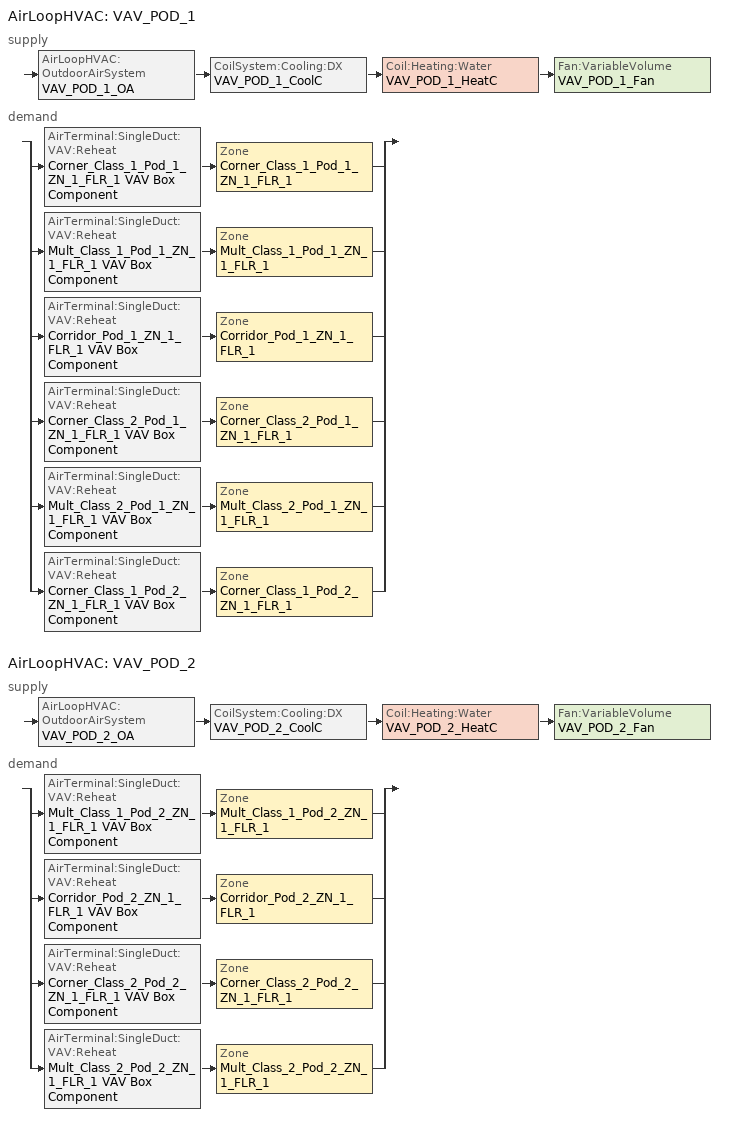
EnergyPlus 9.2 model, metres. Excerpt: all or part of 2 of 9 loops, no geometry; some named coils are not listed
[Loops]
AirLoopHVAC 'VAV_POD_1'
 supply: AirLoopHVAC:OutdoorAirSystem 'VAV_POD_1_OA' > CoilSystem:Cooling:DX 'VAV_POD_1_CoolC' > Coil:Heating:Water 'VAV_POD_1_HeatC' > Fan:VariableVolume 'VAV_POD_1_Fan'
 demand: split
  | AirTerminal:SingleDuct:VAV:Reheat 'Corner_Class_1_Pod_1_ZN_1_FLR_1 VAV Box Component' > Zone 'Corner_Class_1_Pod_1_ZN_1_FLR_1'
  | AirTerminal:SingleDuct:VAV:Reheat 'Mult_Class_1_Pod_1_ZN_1_FLR_1 VAV Box Component' > Zone 'Mult_Class_1_Pod_1_ZN_1_FLR_1'
  | AirTerminal:SingleDuct:VAV:Reheat 'Corridor_Pod_1_ZN_1_FLR_1 VAV Box Component' > Zone 'Corridor_Pod_1_ZN_1_FLR_1'
  | AirTerminal:SingleDuct:VAV:Reheat 'Corner_Class_2_Pod_1_ZN_1_FLR_1 VAV Box Component' > Zone 'Corner_Class_2_Pod_1_ZN_1_FLR_1'
  | AirTerminal:SingleDuct:VAV:Reheat 'Mult_Class_2_Pod_1_ZN_1_FLR_1 VAV Box Component' > Zone 'Mult_Class_2_Pod_1_ZN_1_FLR_1'
  | AirTerminal:SingleDuct:VAV:Reheat 'Corner_Class_1_Pod_2_ZN_1_FLR_1 VAV Box Component' > Zone 'Corner_Class_1_Pod_2_ZN_1_FLR_1'
AirLoopHVAC 'VAV_POD_2'
 supply: AirLoopHVAC:OutdoorAirSystem 'VAV_POD_2_OA' > CoilSystem:Cooling:DX 'VAV_POD_2_CoolC' > Coil:Heating:Water 'VAV_POD_2_HeatC' > Fan:VariableVolume 'VAV_POD_2_Fan'
 demand: split
  | AirTerminal:SingleDuct:VAV:Reheat 'Mult_Class_1_Pod_2_ZN_1_FLR_1 VAV Box Component' > Zone 'Mult_Class_1_Pod_2_ZN_1_FLR_1'
  | AirTerminal:SingleDuct:VAV:Reheat 'Corridor_Pod_2_ZN_1_FLR_1 VAV Box Component' > Zone 'Corridor_Pod_2_ZN_1_FLR_1'
  | AirTerminal:SingleDuct:VAV:Reheat 'Corner_Class_2_Pod_2_ZN_1_FLR_1 VAV Box Component' > Zone 'Corner_Class_2_Pod_2_ZN_1_FLR_1'
  | AirTerminal:SingleDuct:VAV:Reheat 'Mult_Class_2_Pod_2_ZN_1_FLR_1 VAV Box Component' > Zone 'Mult_Class_2_Pod_2_ZN_1_FLR_1'
[DesignSpecification:OutdoorAir]
Name | Outdoor Air Method | Outdoor Air Flow per Person | Outdoor Air Flow per Zone Floor Area
SZ DSOA Corner_Class_1_Pod_1_ZN_1_FLR_1; SZ DSOA Corner_Class_1_Pod_2_ZN_1_FLR_1; SZ DSOA Corner_Class_2_Pod_1_ZN_1_FLR_1; SZ DSOA Corner_Class_2_Pod_2_ZN_1_FLR_1; SZ DSOA Mult_Class_1_Pod_1_ZN_1_FLR_1; SZ DSOA Mult_Class_1_Pod_2_ZN_1_FLR_1; SZ DSOA Mult_Class_2_Pod_1_ZN_1_FLR_1; SZ DSOA Mult_Class_2_Pod_2_ZN_1_FLR_1 | Flow/Person | 0.008
SZ DSOA Corridor_Pod_1_ZN_1_FLR_1; SZ DSOA Corridor_Pod_2_ZN_1_FLR_1 | Flow/Area |  | 0.0005
[Sizing:Zone] Zone Cooling Design Supply Air Temperature Input Method=SupplyAirTemperature; Zone Cooling Design Supply Air Temperature=12.8; Zone Heating Design Supply Air Temperature Input Method=SupplyAirTemperature; Zone Heating Design Supply Air Temperature=50; Zone Cooling Design Supply Air Humidity Ratio=0.0085; Zone Heating Design Supply Air Humidity Ratio=0.008; Cooling Design Air Flow Method=DesignDay; Heating Design Air Flow Method=DesignDay
Name | Design Specification Outdoor Air Object
Corner_Class_1_Pod_1_ZN_1_FLR_1 | SZ DSOA Corner_Class_1_Pod_1_ZN_1_FLR_1
Corner_Class_1_Pod_2_ZN_1_FLR_1 | SZ DSOA Corner_Class_1_Pod_2_ZN_1_FLR_1
Corner_Class_2_Pod_1_ZN_1_FLR_1 | SZ DSOA Corner_Class_2_Pod_1_ZN_1_FLR_1
Corner_Class_2_Pod_2_ZN_1_FLR_1 | SZ DSOA Corner_Class_2_Pod_2_ZN_1_FLR_1
Corridor_Pod_1_ZN_1_FLR_1 | SZ DSOA Corridor_Pod_1_ZN_1_FLR_1
Corridor_Pod_2_ZN_1_FLR_1 | SZ DSOA Corridor_Pod_2_ZN_1_FLR_1
Mult_Class_1_Pod_1_ZN_1_FLR_1 | SZ DSOA Mult_Class_1_Pod_1_ZN_1_FLR_1
Mult_Class_1_Pod_2_ZN_1_FLR_1 | SZ DSOA Mult_Class_1_Pod_2_ZN_1_FLR_1
Mult_Class_2_Pod_1_ZN_1_FLR_1 | SZ DSOA Mult_Class_2_Pod_1_ZN_1_FLR_1
Mult_Class_2_Pod_2_ZN_1_FLR_1 | SZ DSOA Mult_Class_2_Pod_2_ZN_1_FLR_1
[Sizing:System] Type of Load to Size On=Sensible; Design Outdoor Air Flow Rate=AUTOSIZE; Central Heating Maximum System Air Flow Ratio=0.3; Preheat Design Temperature=7; Preheat Design Humidity Ratio=0.008; Precool Design Temperature=12.8; Precool Design Humidity Ratio=0.008; Central Cooling Design Supply Air Temperature=12.8; Central Heating Design Supply Air Temperature=16.7; Type of Zone Sum to Use=NonCoincident; 100 Outdoor Air in Cooling=No; 100 Outdoor Air in Heating=No; Central Cooling Design Supply Air Humidity Ratio=0.0085; Central Heating Design Supply Air Humidity Ratio=0.008; Cooling Supply Air Flow Rate Method=DesignDay; Heating Supply Air Flow Rate Method=DesignDay; System Outdoor Air Method=ZoneSum; Zone Maximum Outdoor Air Fraction=1; Cooling Design Capacity Method=CoolingDesignCapacity; Cooling Design Capacity=autosize; Heating Design Capacity Method=HeatingDesignCapacity; Heating Design Capacity=autosize; Central Cooling Capacity Control Method=OnOff
VAV_POD_1; VAV_POD_2
[ZoneControl:Thermostat] Control Type Schedule=Dual Zone Control Type Sched
Name | Zone or ZoneList | Control 1
Corner_Class_1_Pod_1_ZN_1_FLR_1 Thermostat | Corner_Class_1_Pod_1_ZN_1_FLR_1 | Corner_Class_1_Pod_1_ZN_1_FLR_1 DualSPSched
Corner_Class_1_Pod_2_ZN_1_FLR_1 Thermostat | Corner_Class_1_Pod_2_ZN_1_FLR_1 | Corner_Class_1_Pod_2_ZN_1_FLR_1 DualSPSched
Corner_Class_2_Pod_1_ZN_1_FLR_1 Thermostat | Corner_Class_2_Pod_1_ZN_1_FLR_1 | Corner_Class_2_Pod_1_ZN_1_FLR_1 DualSPSched
Corner_Class_2_Pod_2_ZN_1_FLR_1 Thermostat | Corner_Class_2_Pod_2_ZN_1_FLR_1 | Corner_Class_2_Pod_2_ZN_1_FLR_1 DualSPSched
Corridor_Pod_1_ZN_1_FLR_1 Thermostat | Corridor_Pod_1_ZN_1_FLR_1 | Corridor_Pod_1_ZN_1_FLR_1 DualSPSched
Corridor_Pod_2_ZN_1_FLR_1 Thermostat | Corridor_Pod_2_ZN_1_FLR_1 | Corridor_Pod_2_ZN_1_FLR_1 DualSPSched
Mult_Class_1_Pod_1_ZN_1_FLR_1 Thermostat | Mult_Class_1_Pod_1_ZN_1_FLR_1 | Mult_Class_1_Pod_1_ZN_1_FLR_1 DualSPSched
Mult_Class_1_Pod_2_ZN_1_FLR_1 Thermostat | Mult_Class_1_Pod_2_ZN_1_FLR_1 | Mult_Class_1_Pod_2_ZN_1_FLR_1 DualSPSched
Mult_Class_2_Pod_1_ZN_1_FLR_1 Thermostat | Mult_Class_2_Pod_1_ZN_1_FLR_1 | Mult_Class_2_Pod_1_ZN_1_FLR_1 DualSPSched
Mult_Class_2_Pod_2_ZN_1_FLR_1 Thermostat | Mult_Class_2_Pod_2_ZN_1_FLR_1 | Mult_Class_2_Pod_2_ZN_1_FLR_1 DualSPSched
[ThermostatSetpoint:DualSetpoint]
Name | Heating Setpoint Temperature Schedule | Cooling Setpoint Temperature Schedule
Corner_Class_1_Pod_1_ZN_1_FLR_1 DualSPSched; Corner_Class_1_Pod_2_ZN_1_FLR_1 DualSPSched; Corner_Class_2_Pod_1_ZN_1_FLR_1 DualSPSched; Corner_Class_2_Pod_2_ZN_1_FLR_1 DualSPSched; Mult_Class_1_Pod_1_ZN_1_FLR_1 DualSPSched; Mult_Class_1_Pod_2_ZN_1_FLR_1 DualSPSched; Mult_Class_2_Pod_1_ZN_1_FLR_1 DualSPSched; Mult_Class_2_Pod_2_ZN_1_FLR_1 DualSPSched | HTGSETP_SCH | CLGSETP_SCH
Corridor_Pod_1_ZN_1_FLR_1 DualSPSched; Corridor_Pod_2_ZN_1_FLR_1 DualSPSched | HTGSETP_SCH_BathCorrMechKitchen | CLGSETP_SCH_BathCorrMechKitchen
[AirTerminal:SingleDuct:VAV:Reheat] Availability Schedule=ALWAYS_ON; Maximum Air Flow Rate=AUTOSIZE; Zone Minimum Air Flow Input Method=Constant; Constant Minimum Air Flow Fraction=0.3; Maximum Hot Water or Steam Flow Rate=AUTOSIZE; Minimum Hot Water or Steam Flow Rate=0; Convergence Tolerance=0.001; Damper Heating Action=NORMAL
Name | Reheat Coil
Corner_Class_1_Pod_1_ZN_1_FLR_1 VAV Box Component | Corner_Class_1_Pod_1_ZN_1_FLR_1 VAV Box Reheat Coil
Corner_Class_1_Pod_2_ZN_1_FLR_1 VAV Box Component | Corner_Class_1_Pod_2_ZN_1_FLR_1 VAV Box Reheat Coil
Corner_Class_2_Pod_1_ZN_1_FLR_1 VAV Box Component | Corner_Class_2_Pod_1_ZN_1_FLR_1 VAV Box Reheat Coil
Corner_Class_2_Pod_2_ZN_1_FLR_1 VAV Box Component | Corner_Class_2_Pod_2_ZN_1_FLR_1 VAV Box Reheat Coil
Corridor_Pod_1_ZN_1_FLR_1 VAV Box Component | Corridor_Pod_1_ZN_1_FLR_1 VAV Box Reheat Coil
Corridor_Pod_2_ZN_1_FLR_1 VAV Box Component | Corridor_Pod_2_ZN_1_FLR_1 VAV Box Reheat Coil
Mult_Class_1_Pod_1_ZN_1_FLR_1 VAV Box Component | Mult_Class_1_Pod_1_ZN_1_FLR_1 VAV Box Reheat Coil
Mult_Class_1_Pod_2_ZN_1_FLR_1 VAV Box Component | Mult_Class_1_Pod_2_ZN_1_FLR_1 VAV Box Reheat Coil
Mult_Class_2_Pod_1_ZN_1_FLR_1 VAV Box Component | Mult_Class_2_Pod_1_ZN_1_FLR_1 VAV Box Reheat Coil
Mult_Class_2_Pod_2_ZN_1_FLR_1 VAV Box Component | Mult_Class_2_Pod_2_ZN_1_FLR_1 VAV Box Reheat Coil
[Zone equipment]
Corner_Class_1_Pod_1_ZN_1_FLR_1: Corner_Class_1_Pod_1_ZN_1_FLR_1 VAV Box Component
Corner_Class_1_Pod_2_ZN_1_FLR_1: Corner_Class_1_Pod_2_ZN_1_FLR_1 VAV Box Component
Corner_Class_2_Pod_1_ZN_1_FLR_1: Corner_Class_2_Pod_1_ZN_1_FLR_1 VAV Box Component
Corner_Class_2_Pod_2_ZN_1_FLR_1: Corner_Class_2_Pod_2_ZN_1_FLR_1 VAV Box Component
Corridor_Pod_1_ZN_1_FLR_1: Corridor_Pod_1_ZN_1_FLR_1 VAV Box Component
Corridor_Pod_2_ZN_1_FLR_1: Corridor_Pod_2_ZN_1_FLR_1 VAV Box Component
Mult_Class_1_Pod_1_ZN_1_FLR_1: Mult_Class_1_Pod_1_ZN_1_FLR_1 VAV Box Component
Mult_Class_1_Pod_2_ZN_1_FLR_1: Mult_Class_1_Pod_2_ZN_1_FLR_1 VAV Box Component
Mult_Class_2_Pod_1_ZN_1_FLR_1: Mult_Class_2_Pod_1_ZN_1_FLR_1 VAV Box Component
Mult_Class_2_Pod_2_ZN_1_FLR_1: Mult_Class_2_Pod_2_ZN_1_FLR_1 VAV Box Component
[Fan:VariableVolume] Availability Schedule=HVACOperationSchd; Pressure Rise=1109.648; Maximum Flow Rate=AUTOSIZE; Fan Power Minimum Flow Rate Input Method=FixedFlowRate; Fan Power Minimum Air Flow Rate=0; Motor In Airstream Fraction=1; Fan Power Coefficient 1=0.0407599; Fan Power Coefficient 2=0.088045; Fan Power Coefficient 3=-0.0729261; Fan Power Coefficient 4=0.94374; Fan Power Coefficient 5=0; EndUse Subcategory=Fan Energy
Name | Fan Total Efficiency | Motor Efficiency
VAV_POD_1_Fan | 0.5915 | 0.91
VAV_POD_2_Fan | 0.58175 | 0.895
[Coil:Cooling:DX:TwoSpeed] Availability Schedule=ALWAYS_ON; High Speed Gross Rated Total Cooling Capacity=AUTOSIZE; High Speed Rated Sensible Heat Ratio=AUTOSIZE; High Speed Gross Rated Cooling COP=3.23372; High Speed Rated Air Flow Rate=AUTOSIZE; Total Cooling Capacity Function of Temperature Curve=Measured_CoolCStandard10Ton_CapFT; Total Cooling Capacity Function of Flow Fraction Curve=Measured_CoolCStandard10Ton_CapFF; Energy Input Ratio Function of Temperature Curve=Measured_CoolCStandard10Ton_EIRFT; Energy Input Ratio Function of Flow Fraction Curve=Measured_CoolCStandard10Ton_EIRFFF; Part Load Fraction Correlation Curve=No_PLR_Degredation; Low Speed Gross Rated Total Cooling Capacity=AUTOSIZE; Low Speed Gross Rated Sensible Heat Ratio=AUTOSIZE; Low Speed Gross Rated Cooling COP=3.28187; Low Speed Rated Air Flow Rate=AUTOSIZE; Low Speed Total Cooling Capacity Function of Temperature Curve=Measured_LowSpeedCoolCapLSFT; Low Speed Energy Input Ratio Function of Temperature Curve=Measured_LowSpeedCoolEIRLSFT
VAV_POD_1_CoolC DXCoil; VAV_POD_2_CoolC DXCoil
[Coil:Heating:Water] Availability Schedule=ALWAYS_ON; UFactor Times Area Value=AUTOSIZE; Maximum Water Flow Rate=AUTOSIZE; Performance Input Method=UFactorTimesAreaAndDesignWaterFlowRate; Rated Capacity=AUTOSIZE; Rated Inlet Water Temperature=82.2; Rated Inlet Air Temperature=16.6; Rated Outlet Water Temperature=71.1; Rated Outlet Air Temperature=32.2
VAV_POD_1_HeatC; VAV_POD_2_HeatC
[CoilSystem:Cooling:DX] Availability Schedule=ALWAYS_ON
Name | Cooling Coil
VAV_POD_1_CoolC | VAV_POD_1_CoolC DXCoil
VAV_POD_2_CoolC | VAV_POD_2_CoolC DXCoil
[Controller:WaterCoil] Control Variable=Temperature; Action=Normal; Actuator Variable=Flow; Controller Convergence Tolerance=0.0001; Maximum Actuated Flow=AUTOSIZE; Minimum Actuated Flow=0
VAV_POD_1_HeatC_Controller; VAV_POD_2_HeatC_Controller
[Controller:OutdoorAir] Minimum Outdoor Air Flow Rate=AUTOSIZE; Maximum Outdoor Air Flow Rate=AUTOSIZE; Economizer Control Type=DifferentialDryBulb; Economizer Control Action Type=ModulateFlow; Economizer Maximum Limit DryBulb Temperature=28; Economizer Maximum Limit Enthalpy=64000; Economizer Minimum Limit DryBulb Temperature=-100; Lockout Type=NoLockout; Minimum Limit Type=FixedMinimum; Minimum Outdoor Air Schedule=MinOA_Sched
VAV_POD_1_OA_Controller; VAV_POD_2_OA_Controller
[AirLoopHVAC] Design Supply Air Flow Rate=AUTOSIZE
VAV_POD_1; VAV_POD_2
[SetpointManager:Scheduled] Control Variable=Temperature; Schedule=Seasonal-Reset-Supply-Air-Temp-Sch
Name | Setpoint Node or NodeList
VAV_POD_1 SAT setpoint | VAV_POD_1 Supply Equipment Outlet Node
VAV_POD_2 SAT setpoint | VAV_POD_2 Supply Equipment Outlet Node
[SetpointManager:MixedAir] Control Variable=Temperature
Name | Setpoint Node or NodeList
VAV_POD_1_CoolC SAT Manager | VAV_POD_1_CoolC-VAV_POD_1_HeatCNode
VAV_POD_1_HeatC SAT Manager | VAV_POD_1_HeatC-VAV_POD_1_FanNode
VAV_POD_1_OAMixed Air Temp Manager | VAV_POD_1_OA-VAV_POD_1_CoolCNode
VAV_POD_2_CoolC SAT Manager | VAV_POD_2_CoolC-VAV_POD_2_HeatCNode
VAV_POD_2_HeatC SAT Manager | VAV_POD_2_HeatC-VAV_POD_2_FanNode
VAV_POD_2_OAMixed Air Temp Manager | VAV_POD_2_OA-VAV_POD_2_CoolCNode
[Schedule:Compact]
ALWAYS_ON: Through: 12/31, For: AllDays, Until: 24:00, 1
CLGSETP_SCH: Through: 6/30, For: SummerDesignDay, Until: 24:00, 24, For: WeekEnds Holidays WinterDesignDay, Until: 24:00, 27, For: AllOtherDays, Until: 06:00, 27, Until: 21:00, 24, Until: 24:00, 27, Through: 9/1, For: SummerDesignDay, Until: 24:00, 24, For: WeekEnds Holidays WinterDesignDay, Until: 24:00, 27, For: AllOtherDays, Until: 07:00, 27, Until: 18:00, 24, Until: 24:00, 27, Through: 12/31, For: SummerDesignDay, Until: 24:00, 24, For: WeekEnds Holidays WinterDesignDay, Until: 24:00, 27, For: AllOtherDays, Until: 06:00, 27, Until: 21:00, 24, Until: 24:00, 27
CLGSETP_SCH_BathCorrMechKitchen: Through: 12/31, For: SummerDesignDay, Until: 06:00, 27, Until: 21:00, 24, Until: 24:00, 27, For: AllOtherDays, Until: 24:00, 27
HTGSETP_SCH: Through: 6/30, For: WinterDesignDay, Until: 24:00, 21, For: WeekEnds Holidays SummerDesignDay, Until: 24:00, 16, For: AllOtherDays, Until: 06:00, 16, Until: 21:00, 21, Until: 24:00, 16, Through: 9/1, For: WinterDesignDay, Until: 24:00, 21, For: WeekEnds Holidays SummerDesignDay, Until: 24:00, 16, For: AllOtherDays, Until: 07:00, 16, Until: 18:00, 21, Until: 24:00, 16, Through: 12/31, For: WinterDesignDay, Until: 24:00, 21, For: WeekEnds Holidays SummerDesignDay, Until: 24:00, 16, For: AllOtherDays, Until: 06:00, 16, Until: 21:00, 21, Until: 24:00, 16
HTGSETP_SCH_BathCorrMechKitchen: Through: 12/31, For: WinterDesignDay, Until: 06:00, 16, Until: 21:00, 21, Until: 24:00, 16, For: AllOtherDays, Until: 24:00, 16
HVACOperationSchd; MinOA_Sched: Through: 12/31, For: Weekdays SummerDesignDay, Until: 06:00, 0, Until: 21:00, 1, Until: 24:00, 0, For: AllOtherDays, Until: 24:00, 0
Seasonal-Reset-Supply-Air-Temp-Sch: Through: 12/31, For: AllDays, Until: 24:00, 12.8
Dual Zone Control Type Sched: Through: 12/31, For: AllDays, Until: 24:00, 4
[Curve:Quadratic] Coefficient3 x2=0
Name | Coefficient1 Constant | Coefficient2 x | Minimum Value of x | Maximum Value of x
Measured_CoolCStandard10Ton_CapFF | 0.7685 | 0.2315 | 0.776 | 1.197
Measured_CoolCStandard10Ton_EIRFFF | 1.192 | -0.1917 | 0.776 | 1.197
No_PLR_Degredation | 1 | 0 | 0 | 1
[Curve:Biquadratic] Minimum Value of x=11.1; Maximum Value of x=29.4; Minimum Value of y=10; Maximum Value of y=50.3
Name | Coefficient1 Constant | Coefficient2 x | Coefficient3 x2 | Coefficient4 y | Coefficient5 y2 | Coefficient6 xy
Measured_LowSpeedCoolCapLSFT | 0.4136 | 0.03105 | 0 | 0.006952 | -0.0002128 | 0
Measured_CoolCStandard10Ton_CapFT | 0.52357 | 0.03478 | 0 | -0.001915 | -0.00010838 | 0
Measured_LowSpeedCoolEIRLSFT | 1.1389 | -0.04518 | 0.0014298 | 0.006044 | 0.0006745 | -0.0012325
Measured_CoolCStandard10Ton_EIRFT | 0.9847 | -0.04285 | 0.0013562 | 0.009934 | 0.0006398 | -0.001169
